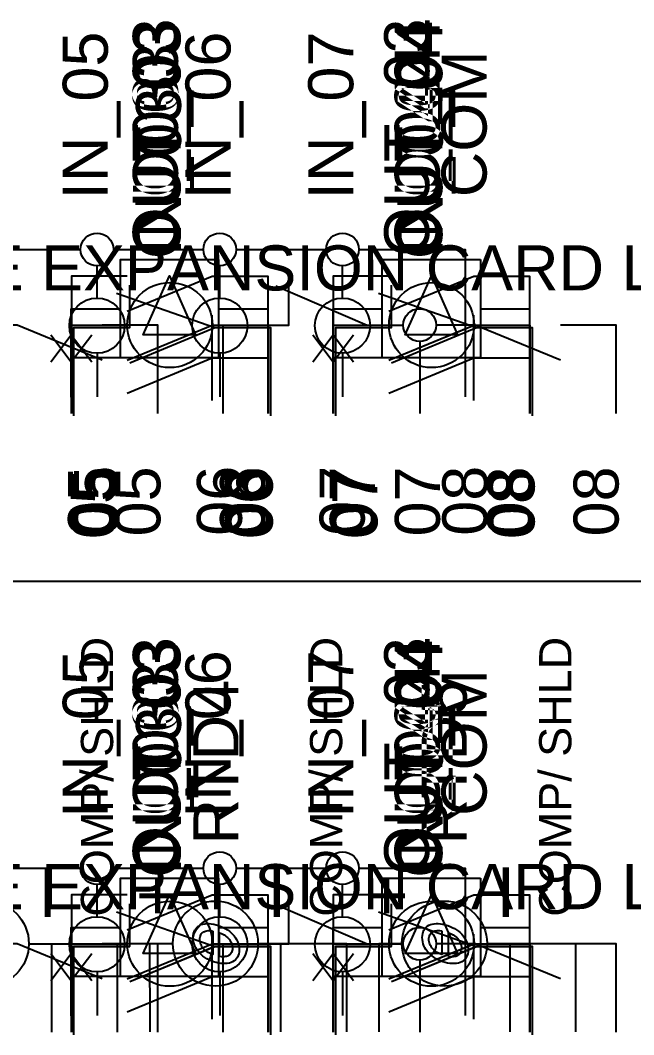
# Model space of a CAD drawing. Extents: x 0.3 to 23.7, y 0.2 to 17.8.
# Drawn here: x 10.758 to 11.695, y 4.372 to 5.922 of the extents above; entities that cross this region are included whole.
import ezdxf

# ---------------------------------------------------------------- set-up
doc = ezdxf.new("R2010")
doc.units = 0
doc.header["$MEASUREMENT"] = 0
for name, color, linetype in [('2_01__0-__EMPTY', 7, 'CONTINUOUS'), ('2_03__B-___3__DI___4__DO__', 7, 'CONTINUOUS'), ('2_04__1-___4__DI___4__DO_E', 7, 'CONTINUOUS'), ('2_05__C-___4__DI___4__DO_F', 7, 'CONTINUOUS'), ('2_06__D-___4__DI___3__DO_E', 7, 'CONTINUOUS'), ('2_07__2A___8__DO__ELECTROM', 7, 'CONTINUOUS'), ('2_08__2B___8__DO__ELECTROM', 7, 'CONTINUOUS'), ('2_09__2C___8__DO_ELECTROME', 7, 'CONTINUOUS'), ('2_10__2D___8__DO_ELECTROME', 7, 'CONTINUOUS'), ('2_11__2G___8__DO_ELECTROME', 7, 'CONTINUOUS'), ('2_12__3-___8__DI', 7, 'CONTINUOUS'), ('2_13__4-___14__DI', 7, 'CONTINUOUS'), ('2_14__5-___8__AI___20_MA_O', 7, 'CONTINUOUS'), ('2_15__6-___4__AI___4__AO__', 7, 'CONTINUOUS'), ('3_01__0-__EMPTY', 7, 'CONTINUOUS'), ('3_02__B-___3__DI___4__DO__', 7, 'CONTINUOUS'), ('3_03__1-___4__DI___4__DO_E', 7, 'CONTINUOUS'), ('3_04__C-___4__DI___4__DO_F', 7, 'CONTINUOUS'), ('3_05__D-___4__DI___3__DO_E', 7, 'CONTINUOUS'), ('3_06__2A___8__DO__ELECTROM', 7, 'CONTINUOUS'), ('3_07__2B___8__DO__ELECTROM', 7, 'CONTINUOUS'), ('3_08__2C___8__DO_ELECTROME', 7, 'CONTINUOUS'), ('3_09__2D___8__DO_ELECTROME', 7, 'CONTINUOUS'), ('3_10__2G___8__DO_ELECTROME', 7, 'CONTINUOUS'), ('3_11__3-___8__DI', 7, 'CONTINUOUS'), ('3_12__4-___14__DI', 7, 'CONTINUOUS'), ('3_13__5-___8__AI___20_MA_O', 7, 'CONTINUOUS'), ('3_14__6-___4__AI___4__AO__', 7, 'CONTINUOUS'), ('3_15__9-___10__RTD_INPUTS', 7, 'CONTINUOUS'), ('6_00_____DWG', 7, 'CONTINUOUS')]:
    doc.layers.add(name, color=color, linetype=linetype)
doc.styles.add('ARIAL', font='arial.ttf')

msp = doc.modelspace()

# ---------------------------------------------------------------- linework, layer by layer
at = {"layer": '2_03__B-___3__DI___4__DO__'}
for points in [[(10.8364, 5.3214), (10.8364, 5.4564), (10.9215, 5.4564)], [(10.9215, 5.4027), (11.0515, 5.4564), (11.1365, 5.4564), (11.1365, 5.3214)], [(11.2363, 5.3214), (11.2363, 5.4564), (11.3214, 5.4564)], [(11.3215, 5.4027), (11.4515, 5.4564), (11.5364, 5.4564), (11.5364, 5.3214)]]:
    msp.add_lwpolyline(points, dxfattribs=at)
at = {"layer": '2_04__1-___4__DI___4__DO_E'}
for points in [[(10.8362, 5.3214), (10.8362, 5.4564), (10.9213, 5.4564)], [(10.9214, 5.4027), (11.0513, 5.4564), (11.1363, 5.4564), (11.1363, 5.3214)], [(11.2362, 5.3214), (11.2362, 5.4564), (11.3213, 5.4564)], [(11.3213, 5.4027), (11.4513, 5.4564), (11.5363, 5.4564), (11.5363, 5.3214)]]:
    msp.add_lwpolyline(points, dxfattribs=at)
at = {"layer": '2_05__C-___4__DI___4__DO_F'}
for points in [[(10.9213, 5.5313), (10.8362, 5.5313), (10.8362, 5.3213)], [(10.9213, 5.4776), (11.0513, 5.5313), (11.1363, 5.5313), (11.1363, 5.4063)], [(11.3213, 5.5313), (11.2362, 5.5313), (11.2362, 5.3213)], [(11.3213, 5.4776), (11.4513, 5.5313), (11.5363, 5.5313), (11.5363, 5.4063)], [(11.0513, 5.3413), (11.0513, 5.4713)], [(11.4513, 5.3413), (11.4513, 5.4713)], [(10.9213, 5.4063), (10.8362, 5.4063)], [(10.9213, 5.3526), (11.0513, 5.4063), (11.1363, 5.4063), (11.1363, 5.3213)], [(11.3213, 5.4063), (11.2362, 5.4063)], [(11.3213, 5.3526), (11.4513, 5.4063), (11.5363, 5.4063), (11.5363, 5.3213)]]:
    msp.add_lwpolyline(points, dxfattribs=at)
at = {"layer": '2_06__D-___4__DI___3__DO_E'}
for points in [[(11.0683, 5.3214), (11.0683, 5.4564), (11.1684, 5.4564), (11.1684, 5.4564), (11.1684, 5.5364)], [(11.1484, 5.5164), (11.2884, 5.4564), (11.3435, 5.4564)], [(10.8833, 5.4027), (10.7533, 5.4564), (10.6933, 5.4564)], [(10.9685, 5.3214), (10.9685, 5.4564), (10.8834, 5.4564)], [(11.5834, 5.4027), (11.4534, 5.4564), (11.3934, 5.4564)], [(11.6685, 5.3214), (11.6685, 5.4564), (11.5834, 5.4564)], [(11.3684, 5.4314), (11.3684, 5.3214)]]:
    msp.add_lwpolyline(points, dxfattribs=at)
msp.add_circle((11.3684, 5.4564), 0.025, dxfattribs=at)
at = {"layer": '2_07__2A___8__DO__ELECTROM'}
for points in [[(10.8402, 5.3175), (10.8402, 5.4525), (10.9253, 5.4525)], [(10.9254, 5.3988), (11.0553, 5.4525), (11.1403, 5.4525), (11.1403, 5.3175)], [(11.2402, 5.3175), (11.2402, 5.4525), (11.3253, 5.4525)], [(11.3253, 5.3988), (11.4553, 5.4525), (11.5403, 5.4525), (11.5403, 5.3175)]]:
    msp.add_lwpolyline(points, dxfattribs=at)
at = {"layer": '2_08__2B___8__DO__ELECTROM'}
for points in [[(10.8402, 5.3175), (10.8402, 5.4525), (10.9253, 5.4525), (10.9253, 5.5175)], [(11.2402, 5.3175), (11.2402, 5.4525), (11.3253, 5.4525), (11.3253, 5.5175)], [(10.9053, 5.505), (11.0553, 5.4525), (11.1403, 5.4525), (11.1403, 5.3175)], [(11.3053, 5.505), (11.4553, 5.4525), (11.5403, 5.4525), (11.5403, 5.3175)]]:
    msp.add_lwpolyline(points, dxfattribs=at)
at = {"layer": '2_09__2C___8__DO_ELECTROME'}
for points in [[(10.8402, 5.3175), (10.8402, 5.4525), (10.9253, 5.4525)], [(10.9254, 5.3988), (11.0553, 5.4525), (11.1403, 5.4525), (11.1403, 5.3175)], [(11.2402, 5.3175), (11.2402, 5.4525), (11.3253, 5.4525)], [(11.3253, 5.3988), (11.4553, 5.4525), (11.5403, 5.4525), (11.5403, 5.3175)]]:
    msp.add_lwpolyline(points, dxfattribs=at)
at = {"layer": '2_10__2D___8__DO_ELECTROME'}
for points in [[(10.8402, 5.3175), (10.8402, 5.4525), (10.9253, 5.4525), (10.9253, 5.5175)], [(11.2402, 5.3175), (11.2402, 5.4525), (11.3253, 5.4525), (11.3253, 5.5175)], [(10.9053, 5.505), (11.0553, 5.4525), (11.1403, 5.4525), (11.1403, 5.3175)], [(11.3053, 5.505), (11.4553, 5.4525), (11.5403, 5.4525), (11.5403, 5.3175)]]:
    msp.add_lwpolyline(points, dxfattribs=at)
at = {"layer": '2_11__2G___8__DO_ELECTROME'}
for points in [[(10.8402, 5.3175), (10.8402, 5.4525), (10.9253, 5.4525)], [(10.9254, 5.3988), (11.0553, 5.4525), (11.1403, 5.4525), (11.1403, 5.3175)], [(11.2402, 5.3175), (11.2402, 5.4525), (11.3253, 5.4525)], [(11.3253, 5.3988), (11.4553, 5.4525), (11.5403, 5.4525), (11.5403, 5.3175)]]:
    msp.add_lwpolyline(points, dxfattribs=at)
at = {"layer": '2_12__3-___8__DI'}
for points in [[(10.8367, 5.3214), (10.8367, 5.4564), (10.9217, 5.4564)], [(11.0517, 5.4564), (11.1367, 5.4564), (11.1367, 5.3214)], [(11.2366, 5.3214), (11.2365, 5.4564), (11.3215, 5.4564)], [(11.4515, 5.4564), (11.5365, 5.4564), (11.5365, 5.3214)]]:
    msp.add_lwpolyline(points, dxfattribs=at)
for centre in [(10.9867, 5.4564), (11.3866, 5.4564)]:
    msp.add_circle(centre, 0.065, dxfattribs=at)
at = {"layer": '2_13__4-___14__DI'}
for points in [[(10.7129, 5.5719), (10.8504, 5.5719)], [(10.9004, 5.5719), (11.0379, 5.5719)], [(11.0879, 5.5719), (11.2254, 5.5719)], [(11.2754, 5.5719), (11.4379, 5.5719), (11.4379, 5.3469)], [(10.8754, 5.4978), (10.8754, 5.5469)], [(11.0629, 5.4978), (11.0629, 5.5469)], [(11.2504, 5.4978), (11.2504, 5.5469)], [(10.8754, 5.4133), (10.8754, 5.3469)], [(11.0629, 5.4133), (11.0629, 5.3469)], [(11.2504, 5.4133), (11.2504, 5.3469)]]:
    msp.add_lwpolyline(points, dxfattribs=at)
for centre, radius in [((10.8754, 5.5719), 0.025), ((11.0629, 5.5719), 0.025), ((11.2504, 5.5719), 0.025), ((10.8754, 5.4555), 0.0422), ((11.0629, 5.4555), 0.0422), ((11.2504, 5.4555), 0.0422)]:
    msp.add_circle(centre, radius, dxfattribs=at)
at = {"layer": '2_14__5-___8__AI___20_MA_O'}
for points in [[(11.0611, 5.5564), (11.0611, 5.4064), (10.9111, 5.4064), (10.9111, 5.5564), (11.0611, 5.5564)], [(11.4612, 5.5564), (11.4612, 5.4064), (11.3112, 5.4064), (11.3112, 5.5564), (11.4612, 5.5564)], [(11.0261, 5.4414), (10.9461, 5.4414), (10.9861, 5.5314), (11.0261, 5.4414)], [(11.4262, 5.4414), (11.3462, 5.4414), (11.3862, 5.5314), (11.4262, 5.4414)], [(10.8361, 5.3464), (10.836, 5.4814), (10.9111, 5.4814)], [(11.0612, 5.4814), (11.1362, 5.4814), (11.1362, 5.3464)], [(11.2361, 5.3464), (11.2361, 5.4814), (11.3112, 5.4814)], [(11.4612, 5.4814), (11.5363, 5.4814), (11.5363, 5.3464)], [(10.8048, 5.4002), (10.8361, 5.4414), (10.8673, 5.4002)], [(11.2049, 5.4002), (11.2361, 5.4414), (11.2673, 5.4002)]]:
    msp.add_lwpolyline(points, dxfattribs=at)
at = {"layer": '2_15__6-___4__AI___4__AO__'}
for points in [[(11.0611, 5.5564), (11.0611, 5.4064), (10.9111, 5.4064), (10.9111, 5.5564), (11.0611, 5.5564)], [(11.4612, 5.5564), (11.4612, 5.4064), (11.3112, 5.4064), (11.3112, 5.5564), (11.4612, 5.5564)], [(11.0261, 5.4414), (10.9461, 5.4414), (10.9861, 5.5314), (11.0261, 5.4414)], [(11.4262, 5.4414), (11.3462, 5.4414), (11.3862, 5.5314), (11.4262, 5.4414)], [(10.8361, 5.3464), (10.836, 5.4814), (10.9111, 5.4814)], [(11.0612, 5.4814), (11.1362, 5.4814), (11.1362, 5.3464)], [(11.2361, 5.3464), (11.2361, 5.4814), (11.3112, 5.4814)], [(11.4612, 5.4814), (11.5363, 5.4814), (11.5363, 5.3464)], [(10.8048, 5.4414), (10.8361, 5.4002), (10.8673, 5.4414)], [(11.2049, 5.4414), (11.2361, 5.4002), (11.2673, 5.4414)]]:
    msp.add_lwpolyline(points, dxfattribs=at)
at = {"layer": '3_02__B-___3__DI___4__DO__'}
for points in [[(10.8364, 4.3764), (10.8364, 4.5114), (10.9215, 4.5114)], [(10.9215, 4.4577), (11.0515, 4.5114), (11.1365, 4.5114), (11.1365, 4.3764)], [(11.2363, 4.3764), (11.2363, 4.5114), (11.3214, 4.5114)], [(11.3215, 4.4577), (11.4515, 4.5114), (11.5364, 4.5114), (11.5364, 4.3764)]]:
    msp.add_lwpolyline(points, dxfattribs=at)
at = {"layer": '3_03__1-___4__DI___4__DO_E'}
for points in [[(10.8362, 4.3764), (10.8362, 4.5114), (10.9213, 4.5114)], [(10.9214, 4.4577), (11.0513, 4.5114), (11.1363, 4.5114), (11.1363, 4.3764)], [(11.2362, 4.3764), (11.2362, 4.5114), (11.3213, 4.5114)], [(11.3213, 4.4577), (11.4513, 4.5114), (11.5363, 4.5114), (11.5363, 4.3764)]]:
    msp.add_lwpolyline(points, dxfattribs=at)
at = {"layer": '3_04__C-___4__DI___4__DO_F'}
for points in [[(10.9213, 4.5863), (10.8362, 4.5863), (10.8362, 4.3762)], [(10.9213, 4.5326), (11.0513, 4.5863), (11.1363, 4.5863), (11.1363, 4.4612)], [(11.3213, 4.5863), (11.2362, 4.5863), (11.2362, 4.3762)], [(11.3213, 4.5326), (11.4513, 4.5863), (11.5363, 4.5863), (11.5363, 4.4612)], [(11.0513, 4.3962), (11.0513, 4.5262)], [(11.4513, 4.3962), (11.4513, 4.5262)], [(10.9213, 4.4612), (10.8362, 4.4612)], [(10.9213, 4.4076), (11.0513, 4.4612), (11.1363, 4.4612), (11.1363, 4.3762)], [(11.3213, 4.4612), (11.2362, 4.4612)], [(11.3213, 4.4076), (11.4513, 4.4612), (11.5363, 4.4612), (11.5363, 4.3762)]]:
    msp.add_lwpolyline(points, dxfattribs=at)
at = {"layer": '3_05__D-___4__DI___3__DO_E'}
for points in [[(11.0683, 4.3763), (11.0683, 4.5114), (11.1684, 4.5114), (11.1684, 4.5114), (11.1684, 4.5914)], [(11.1484, 4.5714), (11.2884, 4.5114), (11.3434, 4.5114)], [(10.8833, 4.4577), (10.7533, 4.5114), (10.6933, 4.5114)], [(10.9684, 4.3764), (10.9684, 4.5114), (10.8833, 4.5114)], [(11.5834, 4.4577), (11.4534, 4.5114), (11.3934, 4.5114)], [(11.6685, 4.3764), (11.6685, 4.5114), (11.5834, 4.5114)], [(11.3684, 4.4864), (11.3684, 4.3764)]]:
    msp.add_lwpolyline(points, dxfattribs=at)
msp.add_circle((11.3684, 4.5114), 0.025, dxfattribs=at)
at = {"layer": '3_06__2A___8__DO__ELECTROM'}
for points in [[(10.8402, 4.3725), (10.8402, 4.5075), (10.9253, 4.5075)], [(10.9254, 4.4538), (11.0553, 4.5075), (11.1403, 4.5075), (11.1403, 4.3725)], [(11.2402, 4.3725), (11.2402, 4.5075), (11.3253, 4.5075)], [(11.3253, 4.4538), (11.4553, 4.5075), (11.5403, 4.5075), (11.5403, 4.3725)]]:
    msp.add_lwpolyline(points, dxfattribs=at)
at = {"layer": '3_07__2B___8__DO__ELECTROM'}
for points in [[(10.8402, 4.3724), (10.8402, 4.5075), (10.9253, 4.5075), (10.9253, 4.5724)], [(11.2402, 4.3724), (11.2402, 4.5075), (11.3253, 4.5075), (11.3253, 4.5724)], [(10.9053, 4.56), (11.0553, 4.5074), (11.1403, 4.5075), (11.1403, 4.3725)], [(11.3053, 4.56), (11.4553, 4.5074), (11.5403, 4.5075), (11.5403, 4.3725)]]:
    msp.add_lwpolyline(points, dxfattribs=at)
at = {"layer": '3_08__2C___8__DO_ELECTROME'}
for points in [[(10.8402, 4.3724), (10.8402, 4.5074), (10.9253, 4.5074)], [(10.9254, 4.4537), (11.0553, 4.5074), (11.1403, 4.5074), (11.1403, 4.3724)], [(11.2402, 4.3724), (11.2402, 4.5074), (11.3253, 4.5074)], [(11.3253, 4.4537), (11.4553, 4.5074), (11.5403, 4.5074), (11.5403, 4.3724)]]:
    msp.add_lwpolyline(points, dxfattribs=at)
at = {"layer": '3_09__2D___8__DO_ELECTROME'}
for points in [[(10.8402, 4.3724), (10.8402, 4.5075), (10.9253, 4.5075), (10.9253, 4.5724)], [(11.2402, 4.3724), (11.2402, 4.5075), (11.3253, 4.5075), (11.3253, 4.5724)], [(10.9053, 4.56), (11.0553, 4.5074), (11.1403, 4.5075), (11.1403, 4.3725)], [(11.3053, 4.56), (11.4553, 4.5074), (11.5403, 4.5075), (11.5403, 4.3725)]]:
    msp.add_lwpolyline(points, dxfattribs=at)
at = {"layer": '3_10__2G___8__DO_ELECTROME'}
for points in [[(10.8402, 4.3724), (10.8402, 4.5074), (10.9253, 4.5074)], [(10.9253, 4.4537), (11.0553, 4.5074), (11.1403, 4.5074), (11.1403, 4.3724)], [(11.2402, 4.3724), (11.2402, 4.5074), (11.3253, 4.5074)], [(11.3253, 4.4537), (11.4553, 4.5074), (11.5403, 4.5074), (11.5403, 4.3724)]]:
    msp.add_lwpolyline(points, dxfattribs=at)
at = {"layer": '3_11__3-___8__DI'}
for points in [[(10.8367, 4.3764), (10.8367, 4.5114), (10.9217, 4.5114)], [(11.0517, 4.5114), (11.1367, 4.5114), (11.1367, 4.3764)], [(11.2366, 4.3764), (11.2365, 4.5114), (11.3215, 4.5114)], [(11.4515, 4.5114), (11.5365, 4.5114), (11.5365, 4.3764)]]:
    msp.add_lwpolyline(points, dxfattribs=at)
for centre in [(10.9867, 4.5114), (11.3866, 4.5114)]:
    msp.add_circle(centre, 0.065, dxfattribs=at)
at = {"layer": '3_12__4-___14__DI'}
for points in [[(10.7129, 4.6268), (10.8504, 4.6268)], [(10.9004, 4.6268), (11.0379, 4.6268)], [(11.0879, 4.6268), (11.2254, 4.6268)], [(11.2754, 4.6268), (11.4379, 4.6268), (11.4379, 4.4018)], [(10.8754, 4.5528), (10.8754, 4.6018)], [(11.0629, 4.5528), (11.0629, 4.6018)], [(11.2504, 4.5528), (11.2504, 4.6018)], [(10.8754, 4.4683), (10.8754, 4.4018)], [(11.0629, 4.4683), (11.0629, 4.4018)], [(11.2504, 4.4683), (11.2504, 4.4018)]]:
    msp.add_lwpolyline(points, dxfattribs=at)
for centre, radius in [((10.8754, 4.6268), 0.025), ((11.0629, 4.6268), 0.025), ((11.2504, 4.6268), 0.025), ((10.8754, 4.5105), 0.0422), ((11.0629, 4.5105), 0.0422), ((11.2504, 4.5105), 0.0422)]:
    msp.add_circle(centre, radius, dxfattribs=at)
at = {"layer": '3_13__5-___8__AI___20_MA_O'}
for points in [[(11.0611, 4.6113), (11.0611, 4.4613), (10.9111, 4.4613), (10.9111, 4.6113), (11.0611, 4.6113)], [(11.4612, 4.6113), (11.4612, 4.4613), (11.3112, 4.4613), (11.3112, 4.6113), (11.4612, 4.6113)], [(11.0261, 4.4963), (10.9461, 4.4963), (10.9861, 4.5863), (11.0261, 4.4963)], [(11.4262, 4.4963), (11.3462, 4.4963), (11.3862, 4.5863), (11.4262, 4.4963)], [(10.8361, 4.4014), (10.836, 4.5364), (10.9111, 4.5364)], [(11.0612, 4.5364), (11.1362, 4.5364), (11.1362, 4.4014)], [(11.2361, 4.4014), (11.2361, 4.5364), (11.3112, 4.5364)], [(11.4612, 4.5364), (11.5363, 4.5364), (11.5363, 4.4014)], [(10.8048, 4.4551), (10.8361, 4.4964), (10.8673, 4.4551)], [(11.2049, 4.4551), (11.2361, 4.4964), (11.2673, 4.4551)]]:
    msp.add_lwpolyline(points, dxfattribs=at)
at = {"layer": '3_14__6-___4__AI___4__AO__'}
for points in [[(11.0611, 4.6113), (11.0611, 4.4613), (10.9111, 4.4613), (10.9111, 4.6113), (11.0611, 4.6113)], [(11.4612, 4.6113), (11.4612, 4.4613), (11.3112, 4.4613), (11.3112, 4.6113), (11.4612, 4.6113)], [(11.0261, 4.4963), (10.9461, 4.4963), (10.9861, 4.5863), (11.0261, 4.4963)], [(11.4262, 4.4963), (11.3462, 4.4963), (11.3862, 4.5863), (11.4262, 4.4963)], [(10.8361, 4.4014), (10.836, 4.5364), (10.9111, 4.5364)], [(11.0612, 4.5364), (11.1362, 4.5364), (11.1362, 4.4014)], [(11.2361, 4.4014), (11.2361, 4.5364), (11.3112, 4.5364)], [(11.4612, 4.5364), (11.5363, 4.5364), (11.5363, 4.4014)], [(10.8048, 4.4964), (10.8361, 4.4551), (10.8673, 4.4964)], [(11.2049, 4.4964), (11.2361, 4.4551), (11.2673, 4.4964)]]:
    msp.add_lwpolyline(points, dxfattribs=at)
at = {"layer": '3_15__9-___10__RTD_INPUTS'}
for points in [[(11.023, 4.527, -0.143998), (11.028, 4.5363, -0.134668), (11.0373, 4.5413, -0.092608), (11.05, 4.5419, -0.064693), (11.0648, 4.5379, -0.06933), (11.0776, 4.5305, -0.080584), (11.0869, 4.5205, -0.095051), (11.0919, 4.5086, -0.105205), (11.0919, 4.496, -0.144282), (11.0869, 4.4868, -0.134327), (11.0776, 4.4818, -0.092374), (11.0648, 4.4813, -0.064684), (11.05, 4.4852, -0.069188), (11.0373, 4.4926, -0.080393), (11.028, 4.5026, -0.095121), (11.023, 4.5144, -0.105176)], [(11.373, 4.5271, -0.143998), (11.378, 4.5364, -0.134668), (11.3873, 4.5414, -0.092608), (11.4, 4.5419, -0.064693), (11.4148, 4.5379, -0.06933), (11.4276, 4.5306, -0.080584), (11.4369, 4.5206, -0.095051), (11.4419, 4.5087, -0.105205), (11.4419, 4.4961, -0.144282), (11.4369, 4.4869, -0.134327), (11.4276, 4.4819, -0.092374), (11.4148, 4.4813, -0.064684), (11.4, 4.4853, -0.069188), (11.3873, 4.4927, -0.080393), (11.378, 4.5026, -0.095121), (11.373, 4.5145, -0.105176)], [(11.0524, 4.5308), (11.0524, 4.495), (11.0493, 4.496, -0.062591), (11.0414, 4.5008, -0.080511), (11.0358, 4.5069, -0.095491), (11.0329, 4.5142, -0.097303), (11.0329, 4.522, -0.142807), (11.0358, 4.5277, -0.135554), (11.0414, 4.5308, -0.08583), (11.0493, 4.5314)], [(11.0624, 4.4921), (11.0624, 4.5279), (11.0655, 4.5269, -0.062591), (11.0734, 4.5221, -0.080511), (11.079, 4.516, -0.095491), (11.0819, 4.5087, -0.097303), (11.0819, 4.5009, -0.142807), (11.079, 4.4952, -0.135554), (11.0734, 4.4921, -0.08583), (11.0655, 4.4915)], [(11.4024, 4.5309), (11.4024, 4.495), (11.3993, 4.4961, -0.062591), (11.3914, 4.5009, -0.080511), (11.3858, 4.507, -0.095491), (11.3829, 4.5143, -0.097303), (11.3829, 4.5221, -0.142807), (11.3858, 4.5278, -0.135554), (11.3914, 4.5309, -0.08583), (11.3993, 4.5315)], [(11.4124, 4.4921), (11.4124, 4.528), (11.4155, 4.5269, -0.062591), (11.4234, 4.5221, -0.080511), (11.429, 4.516, -0.095491), (11.4319, 4.5088, -0.097303), (11.4319, 4.501, -0.142807), (11.429, 4.4953, -0.135554), (11.4234, 4.4921, -0.08583), (11.4155, 4.4916)]]:
    msp.add_lwpolyline(points, format="xyb", close=True, dxfattribs=at)
for points in [[(10.7713, 4.5114), (10.9064, 4.5114), (10.9064, 4.3764)], [(10.8064, 4.3764), (10.8064, 4.5114)], [(10.9564, 4.3766), (10.9563, 4.5116), (10.9913, 4.5116)], [(11.1213, 4.5116), (11.2564, 4.5116), (11.2564, 4.3766)], [(11.1564, 4.3766), (11.1564, 4.5116)], [(11.3064, 4.3766), (11.3063, 4.5116), (11.3413, 4.5116)], [(11.4713, 4.5116), (11.6064, 4.5116), (11.6064, 4.3766)], [(11.5064, 4.3766), (11.5064, 4.5116)]]:
    msp.add_lwpolyline(points, dxfattribs=at)
for centre in [(10.7063, 4.5114), (11.0563, 4.5116), (11.4063, 4.5116)]:
    msp.add_circle(centre, 0.065, dxfattribs=at)
at = {"layer": '6_00_____DWG'}
msp.add_lwpolyline([(13.5304, 5.0648), (9.6605, 5.0648)], dxfattribs=at)

# ---------------------------------------------------------------- texts
at = {"layer": '2_01__0-__EMPTY', "style": 'ARIAL'}
msp.add_text('PLACE EXPANSION CARD LABEL HERE', height=0.068833, dxfattribs=at).set_placement((10.4479, 5.5093))
at = {"layer": '2_03__B-___3__DI___4__DO__', "style": 'ARIAL'}
for s, p in [('OUT_03', (10.9991, 5.5613)), ('OUT_04', (11.3991, 5.5613)), ('05', (10.9001, 5.1335)), ('06', (11.14, 5.1335)), ('07', (11.2999, 5.1335)), ('08', (11.54, 5.1335))]:
    msp.add_text(s, height=0.06883, rotation=90, dxfattribs=at).set_placement(p)
at = {"layer": '2_04__1-___4__DI___4__DO_E', "style": 'ARIAL'}
for s, p in [('OUT_03', (10.999, 5.5613)), ('OUT_03', (10.9989, 5.5612)), ('OUT_04', (11.3989, 5.5613)), ('OUT_04', (11.3989, 5.5612)), ('05', (10.9, 5.1335)), ('05', (10.9, 5.1333)), ('06', (11.1399, 5.1335)), ('06', (11.1399, 5.1333)), ('07', (11.2999, 5.1335)), ('07', (11.2999, 5.1333)), ('08', (11.5399, 5.1335)), ('08', (11.5399, 5.1333))]:
    msp.add_text(s, height=0.06883, rotation=90, dxfattribs=at).set_placement(p)
at = {"layer": '2_05__C-___4__DI___4__DO_F', "style": 'ARIAL'}
for s, p in [('OUT_03', (11.0029, 5.5574)), ('OUT_04', (11.4029, 5.5574)), ('05', (10.904, 5.1295)), ('06', (11.1439, 5.1295)), ('07', (11.3039, 5.1295)), ('08', (11.5439, 5.1295))]:
    msp.add_text(s, height=0.06883, rotation=90, dxfattribs=at).set_placement(p)
at = {"layer": '2_06__D-___4__DI___3__DO_E', "style": 'ARIAL'}
for s, p in [('OUT_03', (11.383, 5.5613)), ('05', (10.9722, 5.1335)), ('06', (11.1322, 5.1335)), ('07', (11.3993, 5.1335)), ('08', (11.6723, 5.1335))]:
    msp.add_text(s, height=0.06883, rotation=90, dxfattribs=at).set_placement(p)
at = {"layer": '2_07__2A___8__DO__ELECTROM', "style": 'ARIAL'}
for s, p in [('OUT_03', (11.003, 5.5575)), ('OUT_04', (11.4029, 5.5575)), ('05', (10.904, 5.1296)), ('06', (11.1439, 5.1296)), ('07', (11.3039, 5.1296)), ('08', (11.5439, 5.1296))]:
    msp.add_text(s, height=0.06883, rotation=90, dxfattribs=at).set_placement(p)
at = {"layer": '2_08__2B___8__DO__ELECTROM', "style": 'ARIAL'}
for s, p in [('OUT_03', (11.003, 5.5574)), ('OUT_04', (11.4029, 5.5574)), ('05', (10.904, 5.1295)), ('06', (11.1439, 5.1295)), ('07', (11.3039, 5.1295)), ('08', (11.5439, 5.1295))]:
    msp.add_text(s, height=0.06883, rotation=90, dxfattribs=at).set_placement(p)
at = {"layer": '2_09__2C___8__DO_ELECTROME', "style": 'ARIAL'}
for s, p in [('OUT_03', (11.003, 5.5574)), ('OUT_04', (11.4029, 5.5574)), ('05', (10.904, 5.1295)), ('06', (11.1439, 5.1295)), ('07', (11.3039, 5.1295)), ('08', (11.5439, 5.1295))]:
    msp.add_text(s, height=0.06883, rotation=90, dxfattribs=at).set_placement(p)
at = {"layer": '2_10__2D___8__DO_ELECTROME', "style": 'ARIAL'}
for s, p in [('OUT_03', (11.003, 5.5574)), ('OUT_04', (11.4029, 5.5574)), ('05', (10.904, 5.1295)), ('06', (11.1439, 5.1295)), ('07', (11.3039, 5.1295)), ('08', (11.5439, 5.1295))]:
    msp.add_text(s, height=0.06883, rotation=90, dxfattribs=at).set_placement(p)
at = {"layer": '2_11__2G___8__DO_ELECTROME', "style": 'ARIAL'}
for s, p in [('OUT_03', (11.003, 5.5574)), ('OUT_04', (11.4029, 5.5574)), ('05', (10.904, 5.1295)), ('06', (11.1439, 5.1295)), ('07', (11.3039, 5.1295)), ('08', (11.5439, 5.1295))]:
    msp.add_text(s, height=0.06883, rotation=90, dxfattribs=at).set_placement(p)
at = {"layer": '2_12__3-___8__DI', "style": 'ARIAL'}
for s, p in [('IN_03', (11.0037, 5.5623)), ('IN_04', (11.4037, 5.5623)), ('05', (10.9002, 5.1335)), ('06', (11.1401, 5.1335)), ('07', (11.3001, 5.1335)), ('08', (11.5401, 5.1335))]:
    msp.add_text(s, height=0.06883, rotation=90, dxfattribs=at).set_placement(p)
at = {"layer": '2_13__4-___14__DI', "style": 'ARIAL'}
for s, p in [('IN_05', (10.8919, 5.6481)), ('IN_06', (11.0794, 5.6481)), ('IN_07', (11.2669, 5.6481)), ('COM', (11.4707, 5.6517)), ('05', (10.9093, 5.1346)), ('06', (11.0968, 5.1346)), ('08', (11.4718, 5.1346)), ('07', (11.2843, 5.1346))]:
    msp.add_text(s, height=0.06883, rotation=90, dxfattribs=at).set_placement(p)
at = {"layer": '2_14__5-___8__AI___20_MA_O', "style": 'ARIAL'}
for s, p in [('AI_03', (10.999, 5.5872)), ('AI_04', (11.399, 5.5872)), ('05', (10.9001, 5.1584)), ('06', (11.1399, 5.1584)), ('07', (11.2999, 5.1584)), ('08', (11.5399, 5.1584))]:
    msp.add_text(s, height=0.06883, rotation=90, dxfattribs=at).set_placement(p)
at = {"layer": '2_15__6-___4__AI___4__AO__', "style": 'ARIAL'}
for s, p in [('AO_03', (10.999, 5.5872)), ('AO_04', (11.399, 5.5872)), ('05', (10.9001, 5.1584)), ('06', (11.1399, 5.1584)), ('07', (11.2999, 5.1584)), ('08', (11.5399, 5.1584))]:
    msp.add_text(s, height=0.06883, rotation=90, dxfattribs=at).set_placement(p)
at = {"layer": '3_01__0-__EMPTY', "style": 'ARIAL'}
msp.add_text('PLACE EXPANSION CARD LABEL HERE', height=0.068833, dxfattribs=at).set_placement((10.4479, 4.5642))
at = {"layer": '3_02__B-___3__DI___4__DO__', "style": 'ARIAL'}
for s, p in [('OUT_03', (10.9991, 4.6163)), ('OUT_04', (11.3991, 4.6163))]:
    msp.add_text(s, height=0.06883, rotation=90, dxfattribs=at).set_placement(p)
at = {"layer": '3_03__1-___4__DI___4__DO_E', "style": 'ARIAL'}
for s, p in [('OUT_03', (10.999, 4.6163)), ('OUT_03', (10.9989, 4.6161)), ('OUT_04', (11.3989, 4.6163)), ('OUT_04', (11.3989, 4.6161))]:
    msp.add_text(s, height=0.06883, rotation=90, dxfattribs=at).set_placement(p)
at = {"layer": '3_04__C-___4__DI___4__DO_F', "style": 'ARIAL'}
for s, p in [('OUT_03', (11.0029, 4.6124)), ('OUT_04', (11.4029, 4.6124))]:
    msp.add_text(s, height=0.06883, rotation=90, dxfattribs=at).set_placement(p)
at = {"layer": '3_05__D-___4__DI___3__DO_E', "style": 'ARIAL'}
msp.add_text('OUT_03', height=0.06883, rotation=90, dxfattribs=at).set_placement((11.383, 4.6163))
at = {"layer": '3_06__2A___8__DO__ELECTROM', "style": 'ARIAL'}
for s, p in [('OUT_03', (11.003, 4.6124)), ('OUT_04', (11.4029, 4.6124))]:
    msp.add_text(s, height=0.06883, rotation=90, dxfattribs=at).set_placement(p)
at = {"layer": '3_07__2B___8__DO__ELECTROM', "style": 'ARIAL'}
for s, p in [('OUT_03', (11.003, 4.6124)), ('OUT_04', (11.4029, 4.6124))]:
    msp.add_text(s, height=0.06883, rotation=90, dxfattribs=at).set_placement(p)
at = {"layer": '3_08__2C___8__DO_ELECTROME', "style": 'ARIAL'}
for s, p in [('OUT_03', (11.003, 4.6124)), ('OUT_04', (11.4029, 4.6124))]:
    msp.add_text(s, height=0.06883, rotation=90, dxfattribs=at).set_placement(p)
at = {"layer": '3_09__2D___8__DO_ELECTROME', "style": 'ARIAL'}
for s, p in [('OUT_03', (11.003, 4.6124)), ('OUT_04', (11.4029, 4.6124))]:
    msp.add_text(s, height=0.06883, rotation=90, dxfattribs=at).set_placement(p)
at = {"layer": '3_10__2G___8__DO_ELECTROME', "style": 'ARIAL'}
for s, p in [('OUT_03', (11.0029, 4.6124)), ('OUT_04', (11.4029, 4.6124))]:
    msp.add_text(s, height=0.06883, rotation=90, dxfattribs=at).set_placement(p)
at = {"layer": '3_11__3-___8__DI', "style": 'ARIAL'}
for s, p in [('IN_03', (11.0037, 4.6172)), ('IN_04', (11.4037, 4.6172))]:
    msp.add_text(s, height=0.06883, rotation=90, dxfattribs=at).set_placement(p)
at = {"layer": '3_12__4-___14__DI', "style": 'ARIAL'}
for s, p in [('IN_05', (10.8919, 4.7031)), ('IN_06', (11.0794, 4.7031)), ('IN_07', (11.2669, 4.7031)), ('COM', (11.4707, 4.7067))]:
    msp.add_text(s, height=0.06883, rotation=90, dxfattribs=at).set_placement(p)
at = {"layer": '3_13__5-___8__AI___20_MA_O', "style": 'ARIAL'}
for s, p in [('AI_03', (10.999, 4.6422)), ('AI_04', (11.399, 4.6422))]:
    msp.add_text(s, height=0.06883, rotation=90, dxfattribs=at).set_placement(p)
at = {"layer": '3_14__6-___4__AI___4__AO__', "style": 'ARIAL'}
for s, p in [('AO_03', (10.999, 4.6422)), ('AO_04', (11.399, 4.6422))]:
    msp.add_text(s, height=0.06883, rotation=90, dxfattribs=at).set_placement(p)
at = {"layer": '3_15__9-___10__RTD_INPUTS', "style": 'ARIAL'}
for s, height, p in [('COMP/ SHLD', 0.04917, (10.9, 4.5527)), ('COMP/ SHLD', 0.04917, (11.25, 4.5527)), ('COMP/ SHLD', 0.04917, (11.6001, 4.5527)), ('RTD4', 0.06883, (11.0915, 4.6632)), ('RTD5', 0.06883, (11.4404, 4.6632)), ('–', 0.0978, (10.8361, 4.5522)), ('–', 0.0978, (11.1861, 4.5522)), ('–', 0.0978, (11.5361, 4.5522)), ('+', 0.0787, (11.0061, 4.5524)), ('+', 0.0787, (11.3561, 4.5524))]:
    msp.add_text(s, height=height, rotation=90, dxfattribs=at).set_placement(p)

doc.saveas('drawing.dxf')
